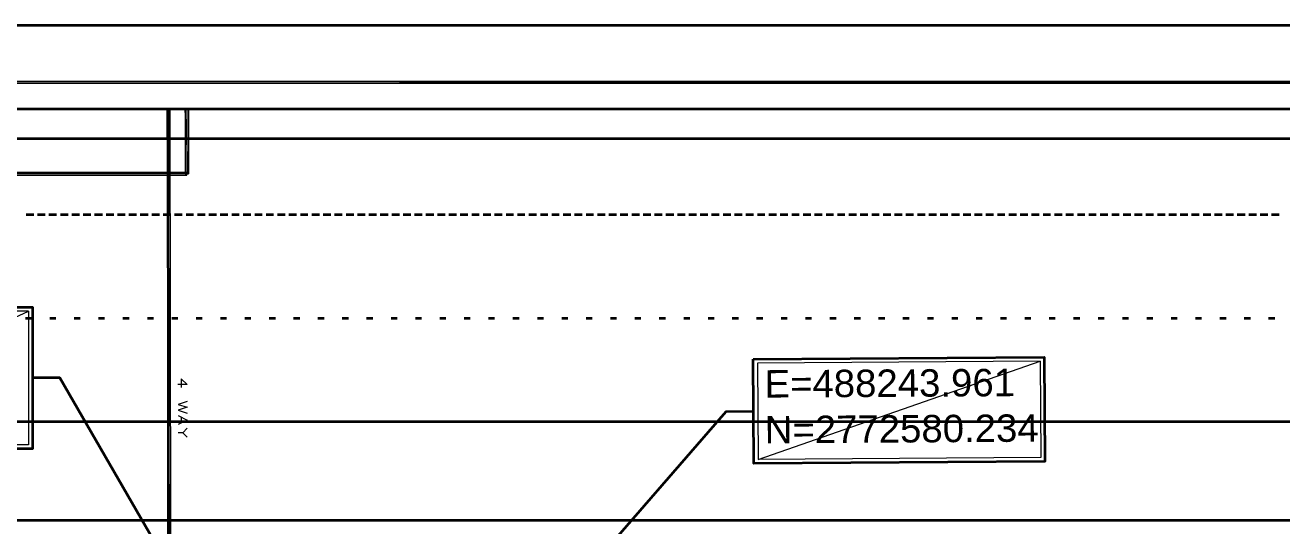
# Model space of a CAD drawing. Header units: inches. Extents: x 27 to 868, y 19 to 613.
# Drawn here: x 356.2 to 684.3, y 481.8 to 612.7 of the extents above; entities that cross this region are included whole.
import ezdxf

# ---------------------------------------------------------------- set-up
doc = ezdxf.new("R2010")
doc.units = ezdxf.units.IN
doc.header["$MEASUREMENT"] = 0
doc.layers.add('PDF_Geometry', color=7, linetype='Continuous')
doc.layers.add('PDF_Text', color=7, linetype='Continuous')
doc.styles.add('PDF Arial', font='arial.ttf')

msp = doc.modelspace()

# ---------------------------------------------------------------- linework, layer by layer
at = {"layer": 'PDF_Geometry', "lineweight": 35}
for points in [[(26.63, 612.71), (867.59, 612.71), (867.59, 240.82)], [(713.62, 240.82), (713.62, 590.74), (63.6, 590.74), (63.6, 40.74)], [(280.66, 539.04), (358.12, 539.04), (358.12, 501.97), (280.66, 501.97), (280.66, 539.04)], [(546.27, 525.44), (622.24, 525.93), (622.42, 498.64), (546.45, 498.15), (546.27, 525.44)], [(402.89, 455.41), (365.28, 520.53), (358.12, 520.53)], [(502.95, 469.96), (539.2, 511.75), (546.36, 511.79)]]:
    msp.add_lwpolyline(points, dxfattribs=at)
at = {"layer": 'PDF_Geometry', "lineweight": 0}
for points in [[(55.36, 597.99), (55.86, 597.49), (851.87, 597.99), (55.36, 597.99)], [(55.86, 597.49), (851.87, 597.99), (851.38, 597.49), (55.86, 597.49)], [(398.47, 518.77), (396.09, 518.77)], [(398.47, 518.77), (396.9, 520.26), (396.9, 518.01)], [(398.52, 514.36), (396.13, 513.59), (398.52, 512.87), (396.13, 512.11), (398.52, 511.34)], [(396.13, 510.71), (398.52, 509.5), (396.13, 508.32)], [(396.9, 510.26), (396.9, 508.77)], [(397.35, 506.16), (396.13, 506.16)], [(398.52, 507.38), (397.35, 506.16), (398.52, 504.99)]]:
    msp.add_lwpolyline(points, dxfattribs=at)
at = {"layer": 'PDF_Geometry', "color": 251, "lineweight": 0, "true_color": 0x636466}
msp.add_lwpolyline([(63.6, 248.3), (713.62, 248.3), (713.62, 590.74), (63.6, 590.74), (63.6, 248.3)], dxfattribs=at)
at = {"layer": 'PDF_Geometry', "color": 3, "lineweight": 0}
for points in [[(398.43, 590.69), (398.43, 573.89), (326.73, 573.89), (326.73, 570.43), (326.73, 457.75), (326.73, 454.6), (398.43, 454.6), (713.57, 454.6)], [(393.43, 425.1), (394.24, 425.1), (393.25, 590.69), (393.43, 425.1)], [(394.24, 425.1), (393.25, 590.69), (394.01, 590.69), (394.24, 425.1)], [(393.65, 590.69), (393.83, 425.1)], [(398.02, 573.89), (398.83, 573.89), (398.02, 590.69), (398.02, 573.89)], [(398.83, 573.89), (398.02, 590.69), (398.83, 590.69), (398.83, 573.89)], [(398.43, 573.49), (398.43, 574.3), (326.73, 573.49), (398.43, 573.49)], [(398.43, 574.3), (326.73, 573.49), (326.73, 574.3), (398.43, 574.3)]]:
    msp.add_lwpolyline(points, dxfattribs=at)
at = {"layer": 'PDF_Geometry', "color": 9, "lineweight": 35, "true_color": 0xbababa}
for points in [[(63.65, 583.08), (713.57, 583.08)], [(356.46, 563.18), (358.44, 563.18)], [(359.43, 563.18), (361.41, 563.18)], [(362.4, 563.18), (364.43, 563.18)], [(365.42, 563.18), (367.4, 563.18)], [(368.39, 563.18), (370.37, 563.18)], [(371.36, 563.18), (373.34, 563.18)], [(374.33, 563.18), (376.36, 563.18)], [(377.35, 563.18), (379.33, 563.18)], [(380.32, 563.18), (382.31, 563.18)], [(383.3, 563.18), (385.28, 563.18)], [(386.27, 563.18), (388.29, 563.18)], [(389.29, 563.18), (391.27, 563.18)], [(392.26, 563.18), (394.24, 563.18)], [(395.23, 563.18), (397.21, 563.18)], [(398.2, 563.18), (400.18, 563.18)], [(401.22, 563.18), (403.2, 563.18)], [(404.19, 563.18), (406.17, 563.18)], [(407.16, 563.18), (409.15, 563.18)], [(410.14, 563.18), (412.12, 563.18)], [(413.15, 563.18), (415.13, 563.18)], [(416.13, 563.18), (418.11, 563.18)], [(419.1, 563.18), (421.08, 563.18)], [(422.07, 563.18), (424.05, 563.18)], [(425.04, 563.18), (427.07, 563.18)], [(428.06, 563.18), (430.04, 563.18)], [(431.03, 563.18), (433.01, 563.18)], [(434, 563.18), (435.99, 563.18)], [(436.98, 563.18), (439, 563.18)], [(439.99, 563.18), (441.97, 563.18)], [(442.97, 563.18), (444.95, 563.18)], [(445.94, 563.18), (447.92, 563.18)], [(448.91, 563.18), (450.94, 563.18)], [(451.93, 563.18), (453.91, 563.18)], [(454.9, 563.18), (456.88, 563.18)], [(457.87, 563.18), (459.85, 563.18)], [(460.84, 563.18), (462.87, 563.18)], [(463.86, 563.18), (465.84, 563.18)], [(466.83, 563.18), (468.81, 563.18)], [(469.81, 563.18), (471.79, 563.18)], [(472.78, 563.18), (474.76, 563.18)], [(475.8, 563.18), (477.78, 563.18)], [(478.77, 563.18), (480.75, 563.18)], [(481.74, 563.18), (483.72, 563.18)], [(484.71, 563.18), (486.69, 563.18)], [(487.73, 563.18), (489.71, 563.18)], [(490.7, 563.18), (492.68, 563.18)], [(493.67, 563.18), (495.65, 563.18)], [(496.65, 563.18), (498.63, 563.18)], [(499.62, 563.18), (501.64, 563.18)], [(502.64, 563.18), (504.62, 563.18)], [(505.61, 563.18), (507.59, 563.18)], [(508.58, 563.18), (510.56, 563.18)], [(511.55, 563.18), (513.58, 563.18)], [(514.57, 563.18), (516.55, 563.18)], [(517.54, 563.18), (519.52, 563.18)], [(520.51, 563.18), (522.49, 563.18)], [(523.49, 563.18), (525.51, 563.18)], [(526.5, 563.18), (528.48, 563.18)], [(529.48, 563.18), (531.46, 563.18)], [(532.45, 563.18), (534.43, 563.18)], [(535.42, 563.18), (537.4, 563.18)], [(538.44, 563.18), (540.42, 563.18)], [(541.41, 563.18), (543.39, 563.18)], [(544.38, 563.18), (546.36, 563.18)], [(547.35, 563.18), (549.33, 563.18)], [(550.37, 563.18), (552.35, 563.18)], [(553.34, 563.18), (555.32, 563.18)], [(556.32, 563.18), (558.3, 563.18)], [(559.29, 563.18), (561.27, 563.18)], [(562.26, 563.18), (564.29, 563.18)], [(565.28, 563.18), (567.26, 563.18)], [(568.25, 563.18), (570.23, 563.18)], [(571.22, 563.18), (573.2, 563.18)], [(574.19, 563.18), (576.22, 563.18)], [(577.21, 563.18), (579.19, 563.18)], [(580.18, 563.18), (582.16, 563.18)], [(583.16, 563.18), (585.14, 563.18)], [(586.13, 563.18), (588.15, 563.18)], [(589.14, 563.18), (591.13, 563.18)], [(592.12, 563.18), (594.1, 563.18)], [(595.09, 563.18), (597.07, 563.18)], [(598.06, 563.18), (600.09, 563.18)], [(601.08, 563.18), (603.06, 563.18)], [(604.05, 563.18), (606.03, 563.18)], [(607.02, 563.18), (609, 563.18)], [(610, 563.18), (611.98, 563.18)], [(613.01, 563.18), (614.99, 563.18)], [(615.98, 563.18), (617.97, 563.18)], [(618.96, 563.18), (620.94, 563.18)], [(621.93, 563.18), (623.91, 563.18)], [(624.95, 563.18), (626.93, 563.18)], [(627.92, 563.18), (629.9, 563.18)], [(630.89, 563.18), (632.87, 563.18)], [(633.86, 563.18), (635.84, 563.18)], [(636.84, 563.18), (638.86, 563.18)], [(639.85, 563.18), (641.83, 563.18)], [(642.82, 563.18), (644.81, 563.18)], [(645.8, 563.18), (647.78, 563.18)], [(648.77, 563.18), (650.8, 563.18)], [(651.79, 563.18), (653.77, 563.18)], [(654.76, 563.18), (656.74, 563.18)], [(657.73, 563.18), (659.71, 563.18)], [(660.7, 563.18), (662.73, 563.18)], [(663.72, 563.18), (665.7, 563.18)], [(666.69, 563.18), (668.67, 563.18)], [(669.66, 563.18), (671.65, 563.18)], [(672.64, 563.18), (674.66, 563.18)], [(675.65, 563.18), (677.64, 563.18)], [(678.63, 563.18), (680.61, 563.18)], [(681.6, 563.18), (683.58, 563.18)], [(356.28, 536.11), (357.09, 536.11), (357.85, 536.11)], [(362.63, 536.11), (363.44, 536.11), (364.25, 536.11)], [(369.02, 536.11), (369.79, 536.11), (370.6, 536.11)], [(375.37, 536.11), (376.18, 536.11), (376.95, 536.11)], [(381.72, 536.11), (382.53, 536.11), (383.34, 536.11)], [(388.11, 536.11), (388.88, 536.11), (389.69, 536.11)], [(394.46, 536.11), (395.27, 536.11), (396.04, 536.11)], [(400.81, 536.11), (401.62, 536.11), (402.44, 536.11)], [(407.21, 536.11), (407.97, 536.11), (408.79, 536.11)], [(413.56, 536.11), (414.37, 536.11), (415.13, 536.11)], [(419.91, 536.11), (420.72, 536.11), (421.53, 536.11)], [(426.3, 536.11), (427.07, 536.11), (427.88, 536.11)], [(432.65, 536.11), (433.46, 536.11), (434.23, 536.11)], [(439, 536.11), (439.81, 536.11), (440.58, 536.11)], [(445.35, 536.11), (446.16, 536.11), (446.97, 536.11)], [(451.75, 536.11), (452.51, 536.11), (453.32, 536.11)], [(458.1, 536.11), (458.91, 536.11), (459.67, 536.11)], [(464.45, 536.11), (465.26, 536.11), (466.07, 536.11)], [(470.84, 536.11), (471.61, 536.11), (472.42, 536.11)], [(477.19, 536.11), (478, 536.11), (478.77, 536.11)], [(483.54, 536.11), (484.35, 536.11), (485.16, 536.11)], [(489.94, 536.11), (490.7, 536.11), (491.51, 536.11)], [(496.29, 536.11), (497.1, 536.11), (497.86, 536.11)], [(502.64, 536.11), (503.45, 536.11), (504.26, 536.11)], [(509.03, 536.11), (509.8, 536.11), (510.61, 536.11)], [(515.38, 536.11), (516.19, 536.11), (516.96, 536.11)], [(521.73, 536.11), (522.54, 536.11), (523.35, 536.11)], [(528.12, 536.11), (528.89, 536.11), (529.7, 536.11)], [(534.47, 536.11), (535.24, 536.11), (536.05, 536.11)], [(540.82, 536.11), (541.63, 536.11), (542.4, 536.11)], [(547.17, 536.11), (547.98, 536.11), (548.79, 536.11)], [(553.57, 536.11), (554.33, 536.11), (555.14, 536.11)], [(559.92, 536.11), (560.73, 536.11), (561.49, 536.11)], [(566.27, 536.11), (567.08, 536.11), (567.89, 536.11)], [(572.66, 536.11), (573.43, 536.11), (574.24, 536.11)], [(579.01, 536.11), (579.82, 536.11), (580.59, 536.11)], [(585.36, 536.11), (586.17, 536.11), (586.98, 536.11)], [(591.76, 536.11), (592.52, 536.11), (593.33, 536.11)], [(598.11, 536.11), (598.92, 536.11), (599.68, 536.11)], [(604.46, 536.11), (605.27, 536.11), (606.08, 536.11)], [(610.85, 536.11), (611.62, 536.11), (612.43, 536.11)], [(617.2, 536.11), (618.01, 536.11), (618.78, 536.11)], [(623.55, 536.11), (624.36, 536.11), (625.13, 536.11)], [(629.9, 536.11), (630.71, 536.11), (631.52, 536.11)], [(636.29, 536.11), (637.06, 536.11), (637.87, 536.11)], [(642.64, 536.11), (643.46, 536.11), (644.22, 536.11)], [(648.99, 536.11), (649.8, 536.11), (650.62, 536.11)], [(655.39, 536.11), (656.15, 536.11), (656.97, 536.11)], [(661.74, 536.11), (662.55, 536.11), (663.31, 536.11)], [(668.09, 536.11), (668.9, 536.11), (669.71, 536.11)], [(674.48, 536.11), (675.25, 536.11), (676.06, 536.11)], [(680.83, 536.11), (681.64, 536.11), (682.41, 536.11)], [(138.58, 509.09), (493.9, 509.09), (713.57, 509.09)], [(713.57, 483.24), (495.43, 483.24), (138.58, 483.24), (63.65, 483.24)]]:
    msp.add_lwpolyline(points, dxfattribs=at)
at = {"layer": 'PDF_Geometry', "color": 3, "lineweight": 35}
msp.add_lwpolyline([(398.43, 573.89), (398.43, 573.89)], dxfattribs=at)
at = {"layer": 'PDF_Geometry', "color": 254, "lineweight": 0, "true_color": 0xdcdcdc}
for points in [[(281.75, 537.96), (281.75, 503.06), (357.04, 537.96), (281.75, 537.96)], [(281.75, 503.06), (357.04, 537.96), (357.04, 503.06), (281.75, 503.06)], [(547.35, 524.36), (547.53, 499.23), (621.16, 524.85), (547.35, 524.36)], [(547.53, 499.23), (621.16, 524.85), (621.34, 499.72), (547.53, 499.23)]]:
    msp.add_lwpolyline(points, dxfattribs=at)

# ---------------------------------------------------------------- texts
at = {"layer": 'PDF_Text', "color": 5, "char_height": 7.1595, "attachment_point": 7, "style": 'PDF Arial'}
for s, insert, rotation in [('\\W1.000894;E=488243.961', (549.23, 515.27), 0.3342), ('\\W1.000860;N=2772580.234', (549.29, 503.29), 0.382)]:
    msp.add_mtext(s, dxfattribs=dict(at, insert=insert, rotation=rotation))

doc.saveas('drawing.dxf')
